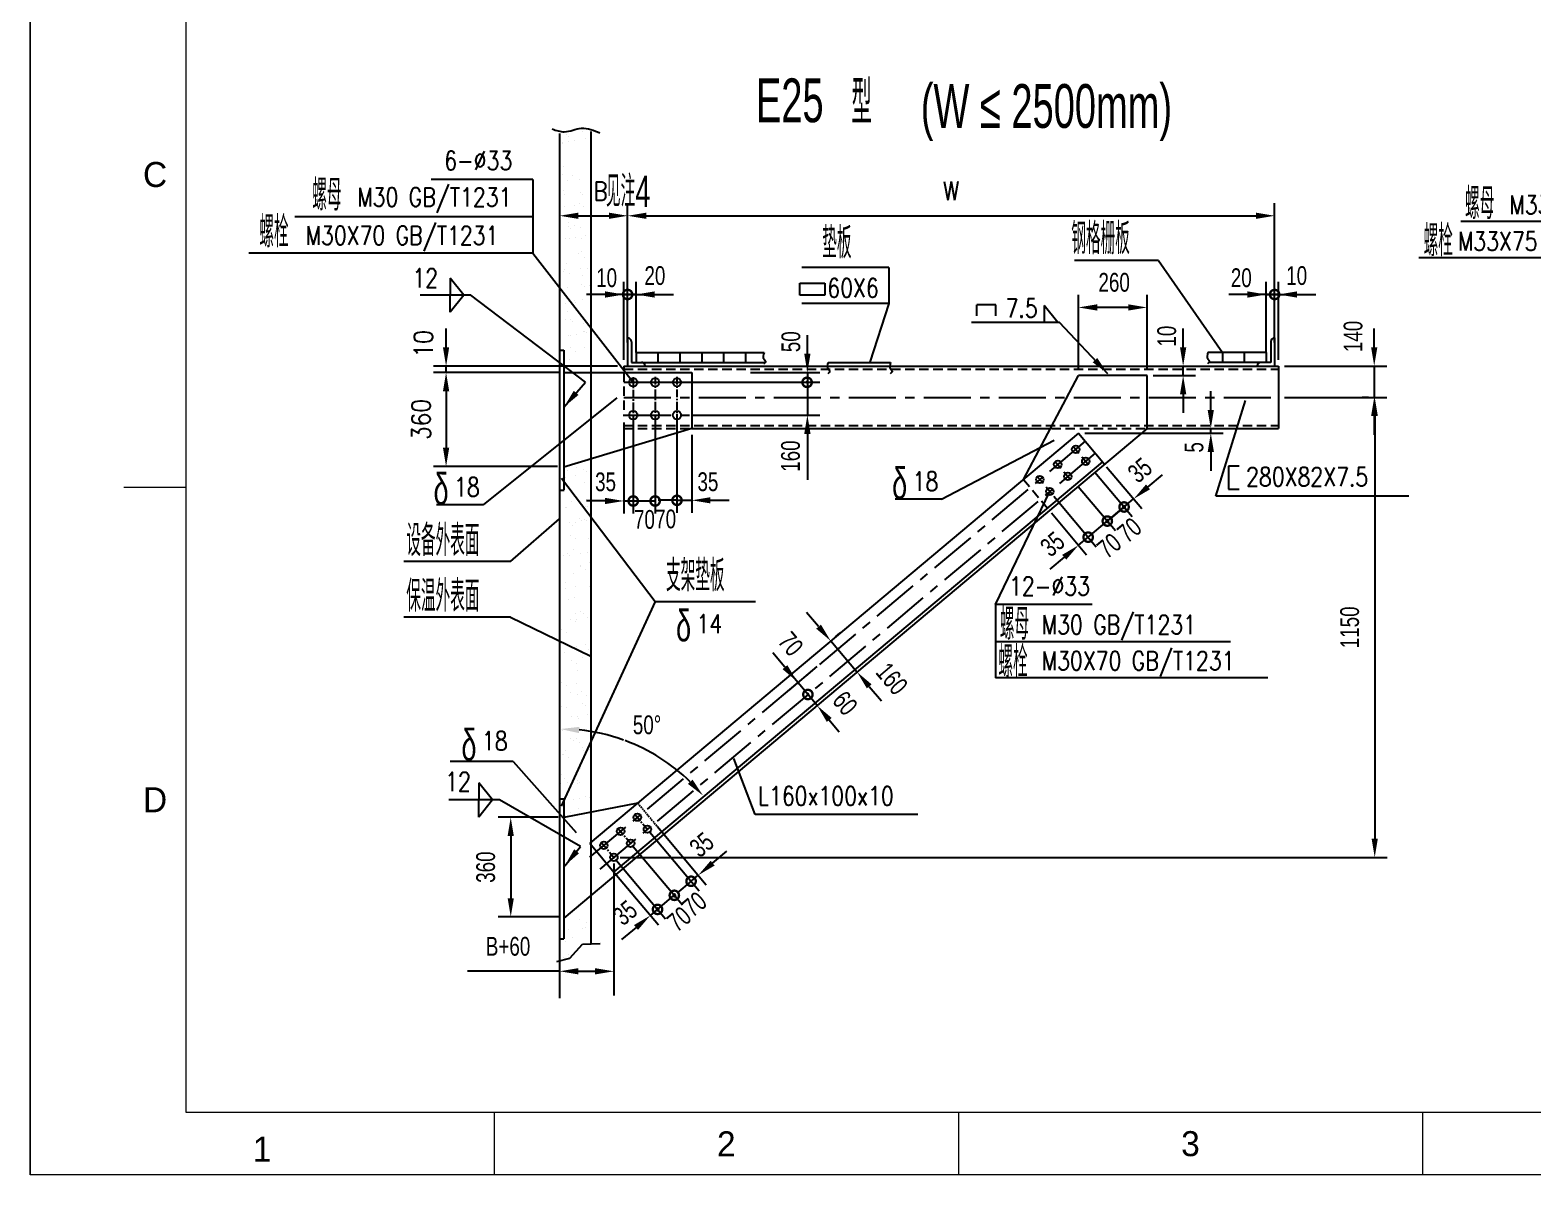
# Model space of a CAD drawing. Extents: x 148 to 221443, y -36682 to 6758.
# Drawn here: x 188181 to 192989, y -23886 to -20224 of the extents above; entities that cross this region are included whole.
import ezdxf
from ezdxf.enums import TextEntityAlignment as Align

# ---------------------------------------------------------------- set-up
doc = ezdxf.new("R2010")
doc.units = 0
doc.header["$LTSCALE"] = 10
doc.header["$MEASUREMENT"] = 0
for name, pattern in [('CENTERX2', [4, 2.5, -0.5, 0.5, -0.5]), ('HIDDENX2', [0.75, 0.5, -0.25]), ('PHANTOM', [2.5, 1.25, -0.25, 0.25, -0.25, 0.25, -0.25])]:
    doc.linetypes.add(name, pattern=pattern)
for name, color, linetype in [('1', 1, 'Continuous'), ('2', 4, 'Continuous'), ('3', 255, 'Continuous'), ('6', 4, 'PHANTOM'), ('CENTER', 1, 'CENTERX2'), ('HIDDEN', 7, 'HIDDENX2'), ('RED', 7, 'Continuous'), ('WB-FS', 6, 'Continuous'), ('WHITE', 7, 'Continuous')]:
    doc.layers.add(name, color=color, linetype=linetype)
doc.layers.add('2（细实线）', color=3, linetype='Continuous', lineweight=20)
doc.layers.add('图框层', color=7, linetype='Continuous', lineweight=15)
doc.styles.add('HZ', font='ROMS.SHX', dxfattribs={"width": 0.75, "bigfont": 'GBCBIG.SHX'})
doc.styles.get("Standard").update_dxf_attribs({"font": 'wison_e.shx', "width": 0.75, "bigfont": 'wison_c.shx'})
doc.styles.add('XW', font='ROMANS.shx', dxfattribs={"width": 0.85})

# ---------------------------------------------------------------- blocks, each defined once
blk = doc.blocks.new('_DotSmall')
at = {"layer": 'WHITE', "color": 0, "const_width": 0.5}
blk.add_lwpolyline([(-0.0625, 0, 1), (0.0625, 0, 1)], format="xyb", close=True, dxfattribs=at)
blk = doc.blocks.new('1.25A2')
blk.add_line((14585.48, 8973.89), (14595.48, 8973.89))
at = {"layer": '图框层', "ltscale": 10}
for p, q in [((14570.48, 8863.89), (14570.48, 9283.89)), ((14570.48, 9283.89), (14570.48, 8863.89)), ((14570.48, 9283.89), (14570.48, 8863.89)), ((14595.48, 8873.89), (14595.48, 9273.89)), ((15302.98, 8873.89), (14595.48, 8873.89)), ((14644.73, 8873.89), (14644.73, 8863.89)), ((14718.98, 8873.89), (14718.98, 8863.89)), ((14793.23, 8873.89), (14793.23, 8863.89)), ((15312.98, 8863.89), (14570.48, 8863.89))]:
    blk.add_line(p, q, dxfattribs=at)
at = {"style": 'HZ'}
for s, p in [('C', (14590.48, 9023.89)), ('D', (14590.48, 8923.89)), ('1', (14607.61, 8868.01)), ('2', (14681.86, 8868.89)), ('3', (14756.11, 8868.89))]:
    blk.add_text(s, height=4, dxfattribs=at).set_placement(p, align=Align.MIDDLE)

msp = doc.modelspace()

# ---------------------------------------------------------------- linework, layer by layer
for p, q in [((189875.3643, -21247.8013), (189875.3643, -21695.9194)), ((189875.3643, -21247.8013), (189889.3643, -21247.8013)), ((189889.3643, -21247.8013), (189889.3643, -21695.9194)), ((190092.9769, -21208.7283), (190092.9769, -21298.7283)), ((190104.9769, -21220.7283), (190104.9769, -21286.7283)), ((192151.0514, -21220.7283), (192151.0514, -21286.7283)), ((192163.0514, -21208.7283), (192163.0514, -21298.7283)), ((190080.9769, -21298.7283), (192175.0514, -21298.7283)), ((190080.9769, -21298.7283), (190080.9769, -21313.726)), ((190104.9769, -21286.7283), (190533.2004, -21286.7283)), ((190119.9769, -21254.7283), (190119.9769, -21286.7283)), ((190119.9769, -21254.7283), (190529.5528, -21254.7283)), ((190189.9769, -21254.7283), (190189.9769, -21286.7283)), ((190259.9769, -21254.7283), (190259.9769, -21286.7283)), ((190329.9769, -21254.7283), (190329.9769, -21286.7283)), ((190399.9769, -21254.7283), (190399.9769, -21286.7283)), ((190469.9769, -21254.7283), (190469.9769, -21286.7283)), ((190734.4901, -21286.7283), (190934.4901, -21286.7283)), ((192136.0514, -21254.7283), (191949.5547, -21254.7283)), ((192151.0514, -21286.7283), (191953.2024, -21286.7283)), ((191996.0514, -21254.7283), (191996.0514, -21286.7283)), ((192066.0514, -21254.7283), (192066.0514, -21286.7283)), ((192136.0514, -21254.7283), (192136.0514, -21286.7283)), ((192136.0514, -21274.7283), (192136.0514, -21286.7283)), ((192175.0514, -21298.7283), (192175.0514, -21498.8079)), ((189889.3643, -21319.2914), (190298.0835, -21319.2914)), ((190298.0835, -21319.2914), (190298.0835, -21498.5687)), ((191359.2095, -21661.0994), (191535.3998, -21328.7176)), ((191754.929, -21328.7176), (191535.3998, -21328.7176)), ((191754.929, -21498.7544), (191754.929, -21328.7196)), ((191754.929, -21498.7544), (189888.7556, -23064.6598)), ((190298.0835, -21498.5687), (189889.3643, -21621.7467)), ((190298.0835, -21498.5687), (191445.287, -21498.7149)), ((191535.3998, -21513.2583), (191618.9621, -21612.8441)), ((191754.9289, -21498.7544), (192175.0514, -21498.8079)), ((191612.5343, -21605.1836), (190049.2798, -22916.9098)), ((189875.3643, -21695.9194), (189889.3643, -21695.9194)), ((189890.8031, -21698.8021), (189890.8031, -21698.8021)), ((189874.7556, -22682.9264), (189874.7556, -23131.0445)), ((189874.7556, -22682.9264), (189888.7556, -22682.9264)), ((189888.7556, -22682.9264), (189888.7556, -23131.0445)), ((189972.1453, -22824.9845), (190055.7077, -22924.5703)), ((189945.7765, -23020.5869), (189945.7765, -23020.5869)), ((189874.7556, -23131.0445), (189888.7556, -23131.0445))]:
    msp.add_line(p, q)
at = {"color": 7, "linetype": 'Continuous'}
for p, q in [((189900.4213, -21633.2738), (189900.4213, -21633.2738)), ((189929.5913, -21624.0467), (189929.5913, -21624.0467)), ((189953.1145, -21628.2419), (189953.1145, -21628.2419)), ((189960.4873, -21634.9978), (189960.4873, -21634.9978)), ((189894.2893, -21653.7668), (189894.2893, -21653.7668)), ((189926.8087, -21649.4856), (189926.8087, -21649.4856)), ((189954.509, -21670.7773), (189954.509, -21670.7773)), ((189961.8964, -21724.2108), (189961.8964, -21724.2108)), ((189957.0287, -21747.8502), (189957.0287, -21747.8502)), ((189963.6886, -21748.1963), (189963.6886, -21748.1963))]:
    msp.add_line(p, q, dxfattribs=at)
for centre, radius in [((190110.9769, -21350.6434), 13.5), ((190180.9769, -21350.6434), 13.5), ((190250.9769, -21350.6434), 13.5), ((190110.9769, -21455.5717), 13.5), ((190180.9769, -21455.5717), 13.5), ((190250.9769, -21455.5717), 13.5), ((191526.6128, -21565.0153), 12), ((191469.1594, -21613.2244), 12), ((191558.7521, -21603.3175), 12), ((191411.7061, -21661.4334), 12), ((191501.2988, -21651.5266), 12), ((191443.8455, -21699.7357), 12), ((190124.2277, -22741.7561), 12), ((190070.6045, -22786.7513), 12), ((190156.367, -22780.0583), 12), ((190016.9814, -22831.7464), 12), ((190102.7439, -22825.0535), 12), ((190049.1208, -22870.0486), 12)]:
    msp.add_circle(centre, radius)
for centre, start, end in [((190092.9769, -21220.7283), 0, 90), ((192163.0514, -21220.7283), 90, 180), ((190136.9769, -21298.7283), 0, 90), ((190136.9769, -21298.7283), 0, 90), ((192119.0514, -21298.7283), 90, 180)]:
    msp.add_arc(centre, 12, start, end)
at = {"layer": '1'}
for p, q in [((191535.3998, -21513.2583), (189972.1453, -22824.9845)), ((190125.3542, -22696.427), (189888.7556, -22742.727))]:
    msp.add_line(p, q, dxfattribs=at)
at = {"layer": '2', "color": 3, "linetype": 'Continuous'}
for p, q in [((189886.7186, -20660.9724), (189886.7186, -20660.9724)), ((189790.1905, -20702.1749), (189464.1444, -20702.1749)), ((189790.1905, -20702.1749), (189790.1905, -20937.0123)), ((189885.9482, -20684.9673), (189885.9482, -20684.9673)), ((189901.7274, -20706.0488), (189901.7274, -20706.0488)), ((189918.1247, -20688.215), (189918.1247, -20688.215)), ((189937.4742, -20701.0327), (189937.4742, -20701.0327)), ((189889.2383, -20738.0454), (189889.2383, -20738.0454)), ((189889.7056, -20749.6935), (189889.7056, -20749.6935)), ((189941.5404, -20742.5306), (189941.5404, -20742.5306)), ((189948.9132, -20749.2865), (189948.9132, -20749.2865)), ((189890.3087, -20787.9592), (189890.3087, -20787.9592)), ((189891.758, -20815.1184), (189891.758, -20815.1184)), ((189922.8281, -20783.678), (189922.8281, -20783.678)), ((189935.5389, -20817.9681), (190032.9769, -20817.9681)), ((189939.9939, -20778.1057), (189939.9939, -20778.1057)), ((189950.4298, -20788.3791), (189950.4298, -20788.3791)), ((190092.9769, -21223.7283), (190092.9769, -20777.9681)), ((190092.9769, -21223.7283), (190092.9769, -20777.9681)), ((190152.9769, -20817.9681), (192103.0514, -20817.9681)), ((192163.0514, -21223.7283), (192163.0514, -20777.9681)), ((189790.1905, -20821.433), (189028.0413, -20821.433)), ((189875.5389, -20832.3194), (189875.5389, -20857.9681)), ((189903.2806, -20852.7633), (189903.2806, -20852.7633)), ((189905.143, -20839.1116), (189905.143, -20839.1116)), ((189910.6533, -20859.5192), (189910.6533, -20859.5192)), ((189922.0108, -20849.8576), (189922.0108, -20849.8576)), ((189942.5136, -20855.1786), (189942.5136, -20855.1786)), ((193467.4364, -20836.379), (192758.4376, -20836.379)), ((189894.2778, -20892.1913), (189894.2778, -20892.1913)), ((189906.3682, -20889.411), (189906.3682, -20889.411)), ((189927.1885, -20886.6699), (189927.1885, -20886.6699)), ((189945.4528, -20891.407), (189945.4528, -20891.407)), ((189959.7079, -20882.3887), (189959.7079, -20882.3887)), ((189790.1905, -20937.0123), (188881.3082, -20937.0123)), ((189790.1905, -20937.0123), (190110.9769, -21350.6434)), ((189937.4481, -20939.2757), (189937.4481, -20939.2757)), ((189945.0334, -20932.2516), (189945.0334, -20932.2516)), ((189954.3159, -20950.0217), (189954.3159, -20950.0217)), ((191791.2894, -20961.2751), (191522.857, -20961.2751)), ((191791.2894, -20961.2751), (191996.0514, -21254.7283)), ((193467.4364, -20951.9583), (192623.9323, -20951.9583)), ((190928.4622, -20983.3446), (190650.8996, -20983.3446)), ((190928.4622, -20983.3446), (190928.4622, -21098.924)), ((190080.9769, -21278.7283), (190080.9769, -21029.743)), ((190092.9769, -21203.7283), (190092.9769, -21029.743)), ((190092.9769, -21203.7283), (190092.9769, -21029.743)), ((190119.9769, -21254.7283), (190119.9769, -21029.743)), ((190643.9798, -21032.9684), (190723.8272, -21032.9684)), ((190643.9798, -21071.9444), (190643.9798, -21032.9684)), ((190723.8272, -21032.9684), (190723.8272, -21071.9444)), ((192136.0514, -21254.7283), (192136.0514, -21029.743)), ((192163.0514, -21203.7283), (192163.0514, -21029.743)), ((192163.0514, -21203.7283), (192163.0514, -21029.743)), ((192175.0514, -21278.7283), (192175.0514, -21029.743)), ((189591.7964, -21071.598), (189428.9211, -21071.598)), ((189958.3582, -21349.7041), (189591.7964, -21071.598)), ((190020.9769, -21069.743), (189960.9769, -21069.743)), ((190092.9769, -21069.743), (190032.9769, -21069.743)), ((190080.9769, -21069.743), (190092.9769, -21069.743)), ((190119.9769, -21069.743), (190092.9769, -21069.743)), ((190092.9769, -21069.743), (190152.9769, -21069.743)), ((190179.9769, -21069.743), (190239.9769, -21069.743)), ((190723.8272, -21071.9444), (190643.9798, -21071.9444)), ((190928.4622, -21098.924), (190650.8996, -21098.924)), ((190928.4622, -21098.924), (190867.5027, -21286.265)), ((191270.5868, -21102.8653), (191210.5557, -21102.8653)), ((191210.5557, -21137.5243), (191210.5557, -21102.8653)), ((191270.5868, -21137.5243), (191270.5868, -21102.8653)), ((191535.3998, -21308.7176), (191535.3998, -21071.1517)), ((191754.929, -21308.7196), (191754.929, -21071.1517)), ((192076.0514, -21069.743), (192016.0514, -21069.743)), ((192163.0514, -21069.743), (192103.0514, -21069.743)), ((192136.0514, -21069.743), (192163.0514, -21069.743)), ((192175.0514, -21069.743), (192163.0514, -21069.743)), ((192163.0514, -21069.743), (192223.0514, -21069.743)), ((192235.0514, -21069.743), (192295.0514, -21069.743)), ((191694.929, -21111.1517), (191595.3998, -21111.1517)), ((189512.1755, -21238.7283), (189512.1755, -21178.7283)), ((189904.3567, -21200.4831), (189904.3567, -21200.4831)), ((189909.3368, -21199.7182), (189909.3368, -21199.7182)), ((189930.1572, -21196.9772), (189930.1572, -21196.9772)), ((189950.9184, -21186.998), (189950.9184, -21186.998)), ((189955.0847, -21189.2618), (189955.0847, -21189.2618)), ((189962.6766, -21192.6959), (189962.6766, -21192.6959)), ((190668.1575, -21259.2914), (190668.1575, -21199.2914)), ((191474.7471, -21159.7803), (191193.1257, -21159.7803)), ((191629.4331, -21323.2983), (191474.7471, -21159.7803)), ((191870.3279, -21238.7283), (191870.3279, -21178.7283)), ((192481.6596, -21238.7283), (192481.6596, -21178.7283)), ((189909.7978, -21239.9943), (189909.7978, -21239.9943)), ((189926.6656, -21250.7403), (189926.6656, -21250.7403)), ((189955.1123, -21240.5434), (189955.1123, -21240.5434)), ((190060.9769, -21298.7283), (189472.1755, -21298.7283)), ((189512.1755, -21319.2914), (189512.1755, -21298.7283)), ((189906.8764, -21277.5561), (189906.8764, -21277.5561)), ((189912.6586, -21297.2306), (189912.6586, -21297.2306)), ((189946.2167, -21298.4289), (189946.2167, -21298.4289)), ((189967.037, -21295.6879), (189967.037, -21295.6879)), ((191774.929, -21298.7283), (191910.3279, -21298.7283)), ((191870.3279, -21328.7196), (191870.3279, -21298.7283)), ((192195.0514, -21298.7283), (192521.6596, -21298.7283)), ((192481.6596, -21298.7283), (192481.6596, -21398.7283)), ((189873.1543, -21319.2904), (189472.1755, -21319.2904)), ((189869.3643, -21319.2914), (189472.1755, -21319.2914)), ((189891.8855, -21305.5818), (189891.8855, -21305.5818)), ((189957.6321, -21317.6163), (189957.6321, -21317.6163)), ((190486.6695, -21319.2914), (190708.1575, -21319.2914)), ((190668.1575, -21319.2914), (190668.1575, -21455.5717)), ((191774.929, -21328.7196), (191910.3279, -21328.7196)), ((189512.1755, -21379.2904), (189512.1755, -21559.6736)), ((189512.1755, -21379.2914), (189512.1755, -21439.2914)), ((189889.1577, -21429.8909), (189958.3582, -21349.7041)), ((190230.9769, -21350.6434), (190452.465, -21350.6434)), ((190452.465, -21350.6434), (190708.1575, -21350.6434)), ((191870.3279, -21388.7196), (191870.3279, -21448.7196)), ((191958.7733, -21438.7524), (191958.7733, -21378.7524)), ((190058.9391, -21400.0492), (189630.4895, -21742.0558)), ((191975.0931, -21715.167), (192070.1801, -21408.5587)), ((192195.0514, -21398.7283), (192521.6596, -21398.7283)), ((192463.3263, -21398.7283), (192443.3263, -21398.7283)), ((190080.9769, -21478.7283), (190080.9769, -21770.2086)), ((190110.9769, -21454.1679), (190110.9769, -21770.2086)), ((190110.9769, -21454.1679), (190110.9769, -21770.2086)), ((190180.9769, -21453.3962), (190180.9769, -21770.2086)), ((190250.9769, -21451.2208), (190250.9769, -21768.0332)), ((190298.0835, -21455.5717), (190708.1575, -21455.5717)), ((192481.6596, -21458.7283), (192481.6596, -21518.7283)), ((192483.3263, -21458.7283), (192483.3263, -22810.0486)), ((190298.0835, -21518.5575), (190298.0835, -21768.0332)), ((190668.1575, -21515.5717), (190668.1575, -21662.5207)), ((191097.6943, -21723.9331), (191457.7795, -21535.9646)), ((191555.3998, -21513.2583), (191998.7733, -21513.2583)), ((191958.7733, -21513.2583), (191958.7733, -21498.7524)), ((191958.7733, -21573.2583), (191958.7733, -21633.2583)), ((189868.9639, -21619.6736), (189472.1755, -21619.6736)), ((191625.39, -21620.5045), (191737.7082, -21754.3601)), ((192049.2352, -21619.2188), (192015.7915, -21619.2188)), ((192015.7915, -21619.2188), (192015.7915, -21692.1378)), ((189881.6489, -21656.8867), (190181.512, -22051.2574)), ((191534.6973, -21683.5507), (191653.4433, -21825.0667)), ((191588.3204, -21638.5556), (191707.0664, -21780.0716)), ((191588.3204, -21638.5556), (191707.0664, -21780.0716)), ((191757.9594, -21685.151), (191803.922, -21646.5838)), ((190020.9769, -21730.2086), (189960.9769, -21730.2086)), ((190080.9769, -21730.2086), (190110.9769, -21730.2086)), ((190110.9769, -21730.2086), (190170.9769, -21730.2086)), ((190110.9769, -21730.2086), (190180.9769, -21730.2086)), ((190250.9769, -21728.0332), (190190.9769, -21728.0332)), ((190250.9769, -21728.0332), (190298.0835, -21728.0332)), ((190358.0835, -21728.0332), (190418.0835, -21728.0332)), ((191097.6943, -21723.9331), (190948.8236, -21723.9331)), ((191270.3692, -22061.5649), (191443.8455, -21699.7357)), ((191456.7012, -21715.0565), (191592.1597, -21876.4897)), ((191681.3549, -21749.4298), (191711.9967, -21723.7183)), ((192591.9053, -21715.167), (191975.0931, -21715.167)), ((192015.7915, -21692.1378), (192049.2352, -21692.1378)), ((189630.4895, -21742.0558), (189481.6188, -21742.0558)), ((191449.1998, -21768.3457), (191561.518, -21902.2012)), ((191627.7318, -21794.4249), (191681.3549, -21749.4298)), ((191681.3549, -21749.4298), (191635.3922, -21787.9971)), ((189718.7548, -21924.0603), (189875.5389, -21787.1453)), ((191566.4482, -21845.8479), (191627.7318, -21794.4249)), ((191535.8065, -21871.5595), (191566.4482, -21845.8479)), ((189718.7548, -21924.0603), (189377.0886, -21924.0603)), ((191489.8438, -21910.1267), (191443.8811, -21948.694)), ((190181.512, -22051.2574), (189879.8929, -22705.9447)), ((190181.512, -22051.2574), (190501.7503, -22051.2574)), ((191579.2638, -22061.5649), (191270.3692, -22061.5649)), ((191270.3692, -22061.5649), (191270.3692, -22296.4023)), ((189718.7548, -22102.0886), (189377.0886, -22102.0886)), ((189718.7548, -22102.0886), (189975.0809, -22227.0383)), ((190704.0346, -22132.2118), (190665.2276, -22086.4514)), ((190758.0951, -22165.0365), (190773.3486, -22152.1008)), ((190742.8417, -22177.9722), (190827.1831, -22277.4256)), ((192021.6025, -22180.8229), (191270.8917, -22180.8229)), ((190595.9699, -22262.1301), (190557.4027, -22216.1674)), ((190842.4365, -22264.4899), (190857.69, -22251.5542)), ((190699.4112, -22384.4389), (190615.8488, -22284.8532)), ((192141.4346, -22296.4023), (191270.3692, -22296.4023)), ((189909.5104, -22342.1116), (189909.5104, -22342.1116)), ((189933.9978, -22348.2532), (189933.9978, -22348.2532)), ((189945.6773, -22340.927), (189945.6773, -22340.927)), ((189962.5452, -22351.673), (189962.5452, -22351.673)), ((190652.5808, -22410.6803), (190723.6251, -22351.067)), ((190865.9901, -22323.186), (190904.7972, -22368.9464)), ((189882.4298, -22387.8227), (189882.4298, -22387.8227)), ((189898.7037, -22390.5849), (189898.7037, -22390.5849)), ((189949.3234, -22378.5935), (189949.3234, -22378.5935)), ((189956.6962, -22385.3494), (189956.6962, -22385.3494)), ((189912.7998, -22420.8683), (189912.7998, -22420.8683)), ((189933.6202, -22418.1272), (189933.6202, -22418.1272)), ((189936.5175, -22425.3262), (189936.5175, -22425.3262)), ((189966.1395, -22413.846), (189966.1395, -22413.846)), ((190731.5506, -22422.7412), (190770.1178, -22468.7038)), ((189884.9496, -22464.8957), (189884.9496, -22464.8957)), ((189911.0636, -22488.8261), (189911.0636, -22488.8261)), ((189918.4363, -22495.582), (189918.4363, -22495.582)), ((189931.0088, -22490.749), (189931.0088, -22490.749)), ((189939.0373, -22502.3991), (189939.0373, -22502.3991)), ((189895.3485, -22526.7318), (189895.3485, -22526.7318)), ((189949.6797, -22519.579), (189949.6797, -22519.579)), ((189953.2358, -22527.4699), (189953.2358, -22527.4699)), ((189969.5113, -22515.0147), (189969.5113, -22515.0147)), ((189971.2061, -22525.9763), (189971.2061, -22525.9763)), ((189727.3051, -22562.9986), (189525.7736, -22562.9986)), ((189727.3051, -22562.9986), (189927.9165, -22790.7694)), ((190501.5131, -22733.2278), (190433.153, -22554.4302)), ((189683.3935, -22686.6319), (189520.5182, -22686.6319)), ((189942.2338, -22835.4846), (189683.3935, -22686.6319)), ((189870.4836, -22742.0446), (189679.1023, -22742.0446)), ((191021.462, -22733.2278), (190501.5131, -22733.2278)), ((190164.5847, -22789.8518), (190321.7658, -22977.1729)), ((190187.5661, -22770.5682), (190344.7471, -22957.8893)), ((189719.1023, -22802.0446), (189719.1023, -23000.7072)), ((189891.8024, -22897.1077), (189942.2338, -22835.4846)), ((190110.9616, -22834.8469), (190268.1427, -23022.1681)), ((190057.3385, -22879.8421), (190214.5196, -23067.1632)), ((190057.3385, -22879.8421), (190214.5196, -23067.1632)), ((190069.1208, -22870.0486), (192523.3263, -22870.0486)), ((190364.9983, -22888.6803), (190410.961, -22850.113)), ((190034.3572, -22899.1257), (190191.5383, -23086.4468)), ((190049.1208, -22890.0486), (190049.1208, -23312.0908)), ((190296.0543, -22946.5312), (190319.0356, -22927.2475)), ((190296.0543, -22946.5312), (190250.0916, -22985.0984)), ((190188.8081, -23036.5214), (190242.4312, -22991.5263)), ((190188.8081, -23036.5214), (190234.7708, -22997.9542)), ((189871.6435, -23060.7072), (189679.1023, -23060.7072)), ((189875.5389, -23069.6417), (189875.5389, -23320.9006)), ((190165.8268, -23055.805), (190188.8081, -23036.5214)), ((190119.8641, -23094.3723), (190073.9014, -23132.9396)), ((189875.5389, -23234.5516), (189580.2229, -23234.5516)), ((189935.5389, -23234.5516), (189989.1208, -23234.5516))]:
    msp.add_line(p, q, dxfattribs=at)
at = {"layer": '2', "color": 7, "linetype": 'Continuous'}
for p, q in [((189569.1252, -21071.598), (189525.3905, -21016.9835)), ((189525.3905, -21016.9835), (189525.3905, -21071.598)), ((189569.1252, -21071.598), (189525.3905, -21126.2124)), ((189525.3905, -21126.2124), (189525.3905, -21071.598)), ((191425.7006, -21105.1659), (191425.7006, -21159.7803)), ((191469.4353, -21159.7803), (191425.7006, -21105.1659)), ((191469.4353, -21159.7803), (191425.7006, -21159.7803)), ((189660.7223, -22686.6319), (189616.9876, -22632.0175)), ((189616.9876, -22632.0175), (189616.9876, -22686.6319)), ((189660.7223, -22686.6319), (189616.9876, -22741.2464)), ((189616.9876, -22741.2464), (189616.9876, -22686.6319))]:
    msp.add_line(p, q, dxfattribs=at)
at = {"layer": '2', "color": 3, "linetype": 'Continuous', "const_width": 30}
for points in [[(190114.7269, -21730.2086, 1), (190107.2269, -21730.2086, 1)], [(190177.2269, -21730.2086, 1), (190184.7269, -21730.2086, 1)]]:
    msp.add_lwpolyline(points, format="xyb", close=True, dxfattribs=at)
at = {"layer": '2', "color": 3, "linetype": 'Continuous'}
for centre, radius, start, end in [((190667.8021, -21349.9355), 2.625, 0, 180), ((190667.8021, -21349.9355), 2.125, 0, 180), ((190666.6575, -21350.6434), 1.5, 0, 180), ((190666.6575, -21350.6434), 1.5, 180, 0), ((190667.8021, -21349.9355), 2.625, 180, 0), ((190667.8021, -21349.9355), 2.125, 180, 0), ((190667.2825, -21350.6396), 0.875, 0, 180), ((190667.2825, -21350.6396), 0.875, 180, 0), ((190667.845, -21351.3099), 1.375, 0, 180), ((190667.845, -21351.3099), 1.375, 180, 0), ((190668.1575, -21350.6434), 1.5, 0, 180), ((190668.1575, -21350.6434), 1.5, 180, 0), ((189878.2085, -23054.9471), 595.2549, 70.2368172, 84.2223007), ((189878.2085, -23054.9471), 595.2549, 45.7776993, 69.6848677)]:
    msp.add_arc(centre, radius, start, end, dxfattribs=at)
for centre, start_param, end_param in [((191681.3549, -21749.4298), 4.625122518, 7.766715171), ((191681.3549, -21749.4298), 1.483529864, 4.625122518), ((190242.4312, -22991.5263), 4.625122518, 7.766715171), ((190242.4312, -22991.5263), 1.483529864, 4.625122518), ((190188.8081, -23036.5214), 4.625122518, 7.766715171), ((190188.8081, -23036.5214), 1.483529864, 4.625122518)]:
    msp.add_ellipse(centre, major_axis=(-2.6517, 2.6517), ratio=1, start_param=start_param, end_param=end_param, dxfattribs=at)
for points in [[(189935.5389, -20807.9681), (189935.5389, -20827.9681), (189875.5389, -20817.9681)], [(190032.9769, -20807.9681), (190032.9769, -20827.9681), (190092.9769, -20817.9681)], [(190152.9769, -20807.9681), (190152.9769, -20827.9681), (190092.9769, -20817.9681)], [(192103.0514, -20807.9681), (192103.0514, -20827.9681), (192163.0514, -20817.9681)], [(190020.9769, -21059.743), (190020.9769, -21079.743), (190080.9769, -21069.743)], [(190179.9769, -21059.743), (190179.9769, -21079.743), (190119.9769, -21069.743)], [(192076.0514, -21059.743), (192076.0514, -21079.743), (192136.0514, -21069.743)], [(192235.0514, -21059.743), (192235.0514, -21079.743), (192175.0514, -21069.743)], [(191595.3998, -21101.1517), (191595.3998, -21121.1517), (191535.3998, -21111.1517)], [(191694.929, -21101.1517), (191694.929, -21121.1517), (191754.929, -21111.1517)], [(189502.1755, -21238.7283), (189522.1755, -21238.7283), (189512.1755, -21298.7283)], [(191860.3279, -21238.7283), (191880.3279, -21238.7283), (191870.3279, -21298.7283)], [(192471.6596, -21238.7283), (192491.6596, -21238.7283), (192481.6596, -21298.7283)], [(190658.1575, -21259.2914), (190678.1575, -21259.2914), (190668.1575, -21319.2914)], [(191595.4647, -21272.8389), (191580.9356, -21286.5833), (191629.4331, -21323.2983)], [(189502.1755, -21379.2904), (189522.1755, -21379.2904), (189512.1755, -21319.2904)], [(189502.1755, -21379.2914), (189522.1755, -21379.2914), (189512.1755, -21319.2914)], [(191860.3279, -21388.7196), (191880.3279, -21388.7196), (191870.3279, -21328.7196)], [(189935.8833, -21390.9459), (189920.7268, -21377.8967), (189889.1577, -21429.8909)], [(191948.7733, -21438.7524), (191968.7733, -21438.7524), (191958.7733, -21498.7524)], [(192471.6596, -21458.7283), (192491.6596, -21458.7283), (192481.6596, -21398.7283)], [(192473.3263, -21458.7283), (192493.3263, -21458.7283), (192483.3263, -21398.7283)], [(190658.1575, -21515.5717), (190678.1575, -21515.5717), (190668.1575, -21455.5717)], [(191948.7733, -21573.2583), (191968.7733, -21573.2583), (191958.7733, -21513.2583)], [(189502.1755, -21559.6736), (189522.1755, -21559.6736), (189512.1755, -21619.6736)], [(191751.5315, -21677.4906), (191764.3872, -21692.8115), (191711.9967, -21723.7183)], [(190020.9769, -21720.2086), (190020.9769, -21740.2086), (190080.9769, -21730.2086)], [(190358.0835, -21718.0332), (190358.0835, -21738.0332), (190298.0835, -21728.0332)], [(191483.4159, -21902.4663), (191496.2717, -21917.7872), (191535.8065, -21871.5595)], [(190711.6614, -22125.744), (190696.4079, -22138.6797), (190742.8417, -22177.9722)], [(190604.1068, -22255.3024), (190588.7859, -22268.1582), (190635.0136, -22307.6929)], [(190873.6168, -22316.7182), (190858.3634, -22329.6538), (190827.1831, -22277.4256)], [(190745.8087, -22424.2191), (190730.4878, -22437.0748), (190699.581, -22384.6843)], [(189937.6283, -22472.7034), (189938.6363, -22452.7288), (189878.2085, -22459.6922)], [(190300.6923, -22621.5583), (190286.0388, -22635.1699), (190334.2002, -22672.3246)], [(189709.1023, -22802.0446), (189729.1023, -22802.0446), (189719.1023, -22742.0446)], [(192473.3263, -22810.0486), (192493.3263, -22810.0486), (192483.3263, -22870.0486)], [(189937.5411, -22857.0082), (189922.0635, -22844.3415), (189891.8024, -22897.1077)], [(190358.5704, -22881.0198), (190371.4262, -22896.3407), (190319.0356, -22927.2475)], [(189709.1023, -23000.7072), (189729.1023, -23000.7072), (189719.1023, -23060.7072)], [(190113.4362, -23086.7119), (190126.292, -23102.0327), (190165.8268, -23055.805)], [(189935.5389, -23224.5516), (189935.5389, -23244.5516), (189875.5389, -23234.5516)], [(189989.1208, -23224.5516), (189989.1208, -23244.5516), (190049.1208, -23234.5516)]]:
    msp.add_solid(points, dxfattribs=at)
at = {"layer": '3', "linetype": 'HIDDENX2'}
msp.add_line((190125.3542, -22696.427), (190202.4887, -22788.3523), dxfattribs=at)
at = {"layer": '6', "color": 3, "linetype": 'ByBlock', "ltscale": 5}
for p, q in [((189875.5389, -20554.4989), (189875.5389, -23199.669)), ((189975.0809, -20548.3337), (189975.0809, -23146.5086)), ((189875.92, -22322.1576), (189875.92, -22322.1576)), ((189879.9101, -22310.7498), (189879.9101, -22310.7498)), ((189896.7403, -22319.4165), (189896.7403, -22319.4165)), ((189929.2597, -22315.1353), (189929.2597, -22315.1353))]:
    msp.add_line(p, q, dxfattribs=at)
at = {"layer": '6', "color": 4, "linetype": 'Continuous'}
for p, q in [((189897.815, -20557.1723), (189897.815, -20557.1723)), ((189903.3996, -20579.1037), (189903.3996, -20579.1037)), ((189905.1878, -20563.9283), (189905.1878, -20563.9283)), ((189924.2199, -20576.3627), (189924.2199, -20576.3627)), ((189949.6611, -20549.139), (189949.6611, -20549.139)), ((189956.7393, -20572.0814), (189956.7393, -20572.0814)), ((189884.1988, -20583.8995), (189884.1988, -20583.8995)), ((189885.8196, -20588.0509), (189885.8196, -20588.0509)), ((189888.9169, -20995.2745), (189888.9169, -20995.2745)), ((189890.4744, -20988.9336), (189890.4744, -20988.9336)), ((189896.7975, -20969.2643), (189896.7975, -20969.2643)), ((189907.193, -21001.6397), (189907.193, -21001.6397)), ((189943.248, -20988.1217), (189943.248, -20988.1217)), ((189947.5531, -21009.3245), (189947.5531, -21009.3245)), ((189964.0684, -20985.3806), (189964.0684, -20985.3806)), ((189899.3172, -21046.3372), (189899.3172, -21046.3372)), ((189947.006, -21038.1216), (189947.006, -21038.1216)), ((189954.3788, -21044.8775), (189954.3788, -21044.8775)), ((189969.7532, -21039.4398), (189969.7532, -21039.4398)), ((189893.2773, -21098.2665), (189893.2773, -21098.2665)), ((189922.7796, -21089.0977), (189922.7796, -21089.0977)), ((189925.7967, -21093.9852), (189925.7967, -21093.9852)), ((189950.0728, -21086.3975), (189950.0728, -21086.3975)), ((189877.4927, -21139.8303), (189877.4927, -21139.8303)), ((189894.3605, -21150.5763), (189894.3605, -21150.5763)), ((189901.837, -21123.4102), (189901.837, -21123.4102)), ((189908.7462, -21148.3542), (189908.7462, -21148.3542)), ((189916.1189, -21155.1101), (189916.1189, -21155.1101)), ((189952.5926, -21163.4704), (189952.5926, -21163.4704)), ((189913.8399, -21731.6696), (189913.8399, -21731.6696)), ((189876.4122, -21739.7161), (189876.4122, -21739.7161)), ((189893.28, -21750.4621), (189893.28, -21750.4621)), ((189898.5792, -21750.9297), (189898.5792, -21750.9297)), ((189964.5956, -21771.7299), (189964.5956, -21771.7299)), ((189906.8626, -21800.2538), (189906.8626, -21800.2538)), ((189916.3597, -21808.7426), (189916.3597, -21808.7426)), ((189927.6829, -21797.5128), (189927.6829, -21797.5128)), ((189938.3922, -21787.4116), (189938.3922, -21787.4116)), ((189945.765, -21794.1675), (189945.765, -21794.1675)), ((189954.0042, -21789.1476), (189954.0042, -21789.1476)), ((189960.2023, -21793.2315), (189960.2023, -21793.2315)), ((189908.7173, -21839.8802), (189908.7173, -21839.8802)), ((189925.5852, -21850.6262), (189925.5852, -21850.6262)), ((189967.1153, -21848.8028), (189967.1153, -21848.8028)), ((189889.4112, -21906.1174), (189889.4112, -21906.1174)), ((189900.1324, -21897.6442), (189900.1324, -21897.6442)), ((189907.5051, -21904.4001), (189907.5051, -21904.4001)), ((189918.8794, -21885.8155), (189918.8794, -21885.8155)), ((189943.7424, -21898.9645), (189943.7424, -21898.9645)), ((189964.5628, -21896.2235), (189964.5628, -21896.2235)), ((189921.3991, -21962.8885), (189921.3991, -21962.8885)), ((189941.0225, -21940.0443), (189941.0225, -21940.0443)), ((189942.3046, -21936.288), (189942.3046, -21936.288)), ((189957.8903, -21950.7902), (189957.8903, -21950.7902)), ((189969.635, -21925.8758), (189969.635, -21925.8758)), ((189894.0488, -21989.7022), (189894.0488, -21989.7022)), ((189904.0448, -22046.5207), (189904.0448, -22046.5207)), ((189923.9189, -22039.9614), (189923.9189, -22039.9614)), ((189973.3276, -22040.2083), (189973.3276, -22040.2083)), ((189909.8312, -22110.5611), (189909.8312, -22110.5611)), ((189926.3539, -22089.8663), (189926.3539, -22089.8663)), ((189926.4386, -22117.0344), (189926.4386, -22117.0344)), ((189930.6515, -22107.82), (189930.6515, -22107.82)), ((189943.8578, -22083.0025), (189943.8578, -22083.0025)), ((189951.2306, -22089.7584), (189951.2306, -22089.7584)), ((189963.1709, -22103.5387), (189963.1709, -22103.5387)), ((189974.6745, -22080.0217), (189974.6745, -22080.0217)), ((189881.0671, -22140.5988), (189881.0671, -22140.5988)), ((189897.9349, -22151.3448), (189897.9349, -22151.3448)), ((189905.598, -22193.2352), (189905.598, -22193.2352)), ((189912.9707, -22199.9911), (189912.9707, -22199.9911)), ((189928.9583, -22194.1073), (189928.9583, -22194.1073)), ((189946.711, -22209.2718), (189946.711, -22209.2718)), ((189958.6591, -22190.0304), (189958.6591, -22190.0304)), ((189967.5314, -22206.5307), (189967.5314, -22206.5307)), ((189877.3904, -22233.6768), (189877.3904, -22233.6768)), ((189892.3799, -22216.4246), (189892.3799, -22216.4246)), ((189913.3722, -22240.7629), (189913.3722, -22240.7629)), ((189930.24, -22251.5089), (189930.24, -22251.5089)), ((189947.7702, -22231.8789), (189947.7702, -22231.8789)), ((189931.4781, -22271.1803), (189931.4781, -22271.1803)), ((189885.7219, -22541.4815), (189885.7219, -22541.4815)), ((189887.4693, -22541.9686), (189887.4693, -22541.9686)), ((189902.5898, -22552.2275), (189902.5898, -22552.2275)), ((189942.7871, -22587.4548), (189942.7871, -22587.4548)), ((189878.8886, -22632.4648), (189878.8886, -22632.4648)), ((189880.1765, -22605.8147), (189880.1765, -22605.8147)), ((189889.989, -22619.0416), (189889.989, -22619.0416)), ((189899.7089, -22629.7238), (189899.7089, -22629.7238)), ((189931.2515, -22625.2473), (189931.2515, -22625.2473)), ((189933.1778, -22635.2222), (189933.1778, -22635.2222)), ((189938.6242, -22632.0032), (189938.6242, -22632.0032)), ((189919.2547, -22686.1403), (189919.2547, -22686.1403)), ((189940.075, -22683.3993), (189940.075, -22683.3993)), ((189958.2244, -22676.8729), (189958.2244, -22676.8729)), ((189972.5944, -22679.118), (189972.5944, -22679.118)), ((189973.4237, -22663.8911), (189973.4237, -22663.8911)), ((189892.9916, -22735.48), (189892.9916, -22735.48)), ((189911.2507, -22726.5308), (189911.2507, -22726.5308)), ((189935.6976, -22712.2951), (189935.6976, -22712.2951)), ((189940.6295, -23069.7147), (189940.6295, -23069.7147)), ((189962.8792, -23077.7556), (189962.8792, -23077.7556)), ((189904.772, -23102.3111), (189904.772, -23102.3111)), ((189915.9056, -23127.4135), (189915.9056, -23127.4135)), ((189948.2963, -23097.6599), (189948.2963, -23097.6599)), ((189959.1032, -23095.1582), (189959.1032, -23095.1582)), ((189894.3482, -23139.0557), (189894.3482, -23139.0557)), ((189887.4865, -23188.892), (189887.4865, -23188.892)), ((189902.3697, -23179.9473), (189902.3697, -23179.9473))]:
    msp.add_line(p, q, dxfattribs=at)
at = {"layer": '6', "color": 4, "ltscale": 5}
for p, q in [((189893.7717, -22009.1093), (189893.7717, -22009.1093)), ((189926.2911, -22004.828), (189926.2911, -22004.828)), ((189972.1548, -22002.9487), (189972.1548, -22002.9487))]:
    msp.add_line(p, q, dxfattribs=at)
at = {"layer": 'CENTER'}
for p, q in [((190110.9769, -21334.6568), (190110.9769, -21454.1679)), ((190180.9769, -21333.1135), (190180.9769, -21453.3962)), ((190250.9769, -21333.1135), (190250.9769, -21453.3962)), ((190116.3757, -22732.3985), (190164.5847, -22789.8518)), ((190062.7526, -22777.3936), (190110.9616, -22834.8469)), ((190009.1294, -22822.3887), (190057.3385, -22879.8421))]:
    msp.add_line(p, q, dxfattribs=at)
at = {"layer": 'CENTER', "ltscale": 6}
for p, q in [((190080.9769, -21350.6434), (190259.0262, -21350.6434)), ((190080.9769, -21398.7283), (192175.0514, -21398.7283)), ((190080.9769, -21455.5717), (190298.0835, -21455.5717)), ((191557.2545, -21539.3038), (189955.7973, -22883.086)), ((191589.3939, -21577.606), (189987.9366, -22921.3882)), ((190698.5105, -22259.8756), (190607.5045, -22336.2387))]:
    msp.add_line(p, q, dxfattribs=at)
at = {"layer": 'CENTER', "color": 7, "linetype": 'Continuous', "ltscale": 6}
for centre, radius, start, end in [((190670.3625, -22348.4969), 2.625, 0, 180), ((190670.3625, -22348.4969), 2.625, 180, 0), ((190670.3625, -22348.4969), 2.125, 0, 180), ((190670.3625, -22348.4969), 2.125, 180, 0), ((190669.8429, -22349.2009), 0.875, 0, 180), ((190669.8429, -22349.2009), 0.875, 180, 0), ((190670.4054, -22349.8712), 1.375, 0, 180), ((190670.4054, -22349.8712), 1.375, 180, 0)]:
    msp.add_arc(centre, radius, start, end, dxfattribs=at)
at = {"layer": 'HIDDEN', "ltscale": 6}
for p, q in [((190080.9769, -21308.7283), (192175.0514, -21308.7283)), ((190080.9769, -21318.7283), (190080.9769, -21458.7283)), ((190080.9769, -21488.7283), (192175.0514, -21488.7283)), ((190080.9769, -21498.5575), (190298.0835, -21498.5575)), ((191449.3406, -21498.7154), (191750.4317, -21498.7538)), ((191517.6137, -21554.2907), (191575.4646, -21623.2347)), ((191460.1604, -21602.4997), (191518.0113, -21671.4437)), ((191359.2095, -21661.0994), (191436.344, -21753.0248)), ((191402.7071, -21650.7088), (191460.558, -21719.6528))]:
    msp.add_line(p, q, dxfattribs=at)
at = {"layer": 'RED'}
msp.add_line((189889.3643, -21319.2914), (190210.9769, -21319.2914), dxfattribs=at)
at = {"layer": 'RED', "color": 7}
msp.add_line((191759.3741, -21498.7524), (191998.7733, -21498.7524), dxfattribs=at)
at = {"layer": 'WB-FS', "linetype": 'Continuous'}
for p, q in [((189907.8455, -23192.3712), (189948.5714, -23147.7406)), ((189948.5714, -23147.7406), (190004.7571, -23145.1294)), ((189866.7533, -23202.9671), (189907.8455, -23192.3712))]:
    msp.add_line(p, q, dxfattribs=at)
for points in [[(189851.6042, -20540.2477), (189890.2523, -20549.2612), (189945.2536, -20537.6725), (190004.514, -20553.1241)], [(190529.5528, -21254.7283), (190529.5835, -21277.0732), (190534.3275, -21283.132), (190528.2658, -21291.0347)], [(190734.4901, -21286.7283), (190734.5208, -21309.0732), (190739.2648, -21315.132), (190733.2031, -21323.0347)], [(190934.4901, -21286.7283), (190934.5208, -21309.0732), (190939.2648, -21315.132), (190933.2031, -21323.0347)], [(191949.5547, -21254.7283), (191949.5855, -21277.0732), (191954.3294, -21283.132), (191948.2677, -21291.0347)]]:
    msp.add_spline(points, degree=3, dxfattribs=at)
at = {"layer": 'WHITE', "color": 0}
for start_param, end_param in [(4.625122518, 7.766715171), (1.483529864, 4.625122518)]:
    msp.add_ellipse((191627.7318, -21794.4249), major_axis=(-2.6517, 2.6517), ratio=1, start_param=start_param, end_param=end_param, dxfattribs=at)

# ---------------------------------------------------------------- block references
at = {"layer": '2', "color": 3, "linetype": 'Continuous', "xscale": 60, "yscale": 60, "zscale": 60}
for p in [(190092.9769, -21069.743), (192163.0514, -21069.743), (190250.9769, -21728.0332), (191627.7318, -21794.4249), (190242.4312, -22991.5263)]:
    msp.add_blockref('_DotSmall', p, dxfattribs=at)
at = {"layer": '2', "color": 3, "linetype": 'Continuous'}
for p, xscale, yscale, zscale, rotation in [((190092.9769, -21069.743), 60, 60, 60, 180), ((192163.0514, -21069.743), 60, 60, 60, 180), ((190667.2825, -21350.6396), 60.00000000000001, 60.00000000000001, 60.00000000000001, 219.9999999999391), ((190110.9769, -21730.2086), 60, 60, 60, 180), ((191681.3549, -21749.4298), 60, 60, 60, 39.99999999993911), ((191566.4482, -21845.8479), 60.00000000000001, 60.00000000000001, 60.00000000000001, 219.9999999999391), ((190296.0543, -22946.5312), 60, 60, 60, 39.99999999993911), ((190188.8081, -23036.5214), 60.00000000000001, 60.00000000000001, 60.00000000000001, 219.9999999999391)]:
    msp.add_blockref('_DotSmall', p, dxfattribs=dict(at, xscale=xscale, yscale=yscale, zscale=zscale, rotation=rotation))
at = {"layer": '2（细实线）', "xscale": 20, "yscale": 20, "zscale": 20}
msp.add_blockref('1.25A2', (-103228.465, -201163.6503), dxfattribs=at)
at = {"layer": 'CENTER', "color": 7, "linetype": 'Continuous', "ltscale": 6, "xscale": 60.00000000000001, "yscale": 60.00000000000001, "zscale": 60.00000000000001, "rotation": 219.9999999999391}
msp.add_blockref('_DotSmall', (190669.8429, -22349.2009), dxfattribs=at)

# ---------------------------------------------------------------- texts
at = {"layer": '2', "color": 3, "linetype": 'Continuous'}
for s, height, style, width, p in [('E25', 140, 'HZ', 0.65, (190720.0717, -20448.6281)), ('(W ≤ 2500mm)', 140, 'HZ', 0.65, (191834.8244, -20466.794)), ('12', 60, 'XW', 0.8, (189486.765, -21017.0896)), ('7.5', 60, 'XW', 0.8, (191404.9907, -21113.1186)), ('12', 60, 'XW', 0.8, (189591.6452, -22627.9897))]:
    msp.add_text(s, height=height, dxfattribs=dict(at, style=style, width=width)).set_placement(p, align=Align.MIDDLE_RIGHT)
for s, height, style, width, p in [('型', 140, 'HZ', 0.65, (190808.8102, -20525.2096)), ('6-%%c33', 60, 'XW', 0.8, (189506.0606, -20671.2566)), ('螺母', 100, 'HZ', 0.65, (189083.9925, -20801.283)), ('M30 GB/T1231', 60, 'XW', 0.8, (189227.7632, -20788.3172)), ('见注4', 100, 'HZ', 0.65, (190023.96, -20789.4932)), ('螺母', 100, 'HZ', 0.65, (192772.4026, -20828.4028)), ('M33 GB/T1231', 60, 'XW', 0.8, (192914.1439, -20812.8711)), ('螺栓', 100, 'HZ', 0.65, (188914.8061, -20919.1729)), ('M30X70 GB/T1231', 60, 'XW', 0.8, (189062.5255, -20910.6909)), ('垫板', 100, 'HZ', 0.65, (190715.7939, -20954.3828)), ('钢格栅板', 100, 'HZ', 0.65, (191512.6096, -20940.7801)), ('螺栓', 100, 'HZ', 0.65, (192639.6072, -20947.5156)), ('M33X75 GB/T1231', 60, 'XW', 0.8, (192749.1481, -20929.3052)), ('60X6', 60, 'XW', 0.8, (190731.8904, -21078.4914)), ('δ', 100, 'HZ', 0.65, (189471.961, -21741.4511)), ('δ', 100, 'HZ', 0.65, (190939.1658, -21723.3283)), ('280X82X7.5', 60, 'XW', 0.8, (192071.6813, -21682.8014)), ('18', 60, 'XW', 0.8, (189537.5198, -21715.3632)), ('18', 60, 'XW', 0.8, (191004.7245, -21697.2404)), ('设备外表面', 100, 'HZ', 0.65, (189385.0067, -21906.2529)), ('支架垫板', 100, 'HZ', 0.65, (190215.9203, -22019.189)), ('保温外表面', 100, 'HZ', 0.65, (189385.0067, -22084.2812)), ('12-%%c33', 60, 'XW', 0.8, (191313.1273, -22032.6031)), ('螺母', 100, 'HZ', 0.65, (191283.8292, -22173.8433)), ('δ', 100, 'HZ', 0.65, (190247.8724, -22179.2143)), ('14', 60, 'XW', 0.8, (190313.4312, -22153.1264)), ('M30 GB/T1231', 60, 'XW', 0.8, (191417.8528, -22155.8276)), ('螺栓', 100, 'HZ', 0.65, (191279.1845, -22294.3318)), ('M30X70 GB/T1231', 60, 'XW', 0.8, (191417.823, -22271.3036)), ('δ', 100, 'HZ', 0.65, (189561.1935, -22560.2484)), ('18', 60, 'XW', 0.8, (189626.7524, -22527.724)), ('L160x100x10', 60, 'XW', 0.8, (190510.244, -22703.4397))]:
    msp.add_text(s, height=height, dxfattribs=dict(at, style=style, width=width)).set_placement(p)
at = {"layer": '2', "color": 3, "linetype": 'Continuous', "width": 0.75}
for s, rotation, p in [('50', 90, (190645.235, -21254.2247)), ('160', 90, (190644.0322, -21636.9149)), ('70', 40, (191692.1, -21867.5602)), ('70', 40, (191627.3752, -21917.6433)), ('70', 310, (190570.7029, -22180.9839)), ('60', 310, (190744.5787, -22370.5123)), ('70', 40, (190300.8113, -23064.3753)), ('70', 40, (190251.3521, -23111.699))]:
    msp.add_text(s, height=60, rotation=rotation, dxfattribs=at).set_placement(p)
msp.add_text('70', height=60, dxfattribs=at).set_placement((190113.3632, -21819.1989))
at = {"layer": '2', "color": 3, "width": 0.75}
for s, p in [('70', (190181.1961, -21817.5821)), ('B+60', (189639.3866, -23184.5516))]:
    msp.add_text(s, height=60, dxfattribs=at).set_placement(p)
at = {"layer": '2', "color": 3, "linetype": 'Continuous', "insert": (190006.3475, -20739.3849), "char_height": 60, "attachment_point": 5, "style": 'XW'}
msp.add_mtext('\\A1;B', dxfattribs=at)
at = {"layer": '2', "color": 3, "insert": (191128.0142, -20737.9681), "char_height": 60, "attachment_point": 5, "style": 'XW'}
msp.add_mtext('\\A1;W', dxfattribs=at)
at = {"layer": '2', "color": 3, "linetype": 'Continuous', "char_height": 60, "attachment_point": 5}
for s, insert in [('\\A1;10', (190025.7945, -21016.4925)), ('\\A1;20', (190180.27, -21009.5455)), ('\\A1;260', (191649.5955, -21031.1517)), ('\\A1;20', (192056.3638, -21016.4925)), ('\\A1;10', (192233.5998, -21009.5455)), ('\\A1;35', (190022.4428, -21669.4223)), ('\\A1;35', (190349.8972, -21668.9836))]:
    msp.add_mtext(s, dxfattribs=dict(at, insert=insert))
for s, insert, rotation in [('\\A1;140', (192414.2493, -21203.9443), 90), ('\\A1;10', (191818.0122, -21202.9944), 90), ('\\A1;5', (191905.3366, -21558.7446), 90), ('\\A1;35', (191732.215, -21631.9555), 40), ('\\A1;35', (191452.4005, -21868.3483), 40), ('\\A1;1150', (192403.3263, -22134.3884), 90), ('\\A1;160', (190938.462, -22298.8606), 310.2995798), ('\\A1;50°', (190155.2572, -22446.5957), 0.1), ('\\A1;360', (189639.1023, -22901.3759), 90), ('\\A1;35', (190085.0173, -23047.6085), 40)]:
    msp.add_mtext(s, dxfattribs=dict(at, insert=insert, rotation=rotation))
at = {"layer": '2', "color": 3, "linetype": 'Continuous', "char_height": 60, "attachment_point": 5, "rotation": 90, "style": 'XW'}
for s, insert in [('\\A1;10', (189439.635, -21227.3756)), ('\\A1;360', (189432.1755, -21469.482))]:
    msp.add_mtext(s, dxfattribs=dict(at, insert=insert))
at = {"layer": '2', "color": 3, "insert": (190330.1327, -22829.8676), "char_height": 60, "attachment_point": 5, "rotation": 40}
msp.add_mtext('\\A1;35', dxfattribs=at)

doc.saveas('drawing.dxf')
